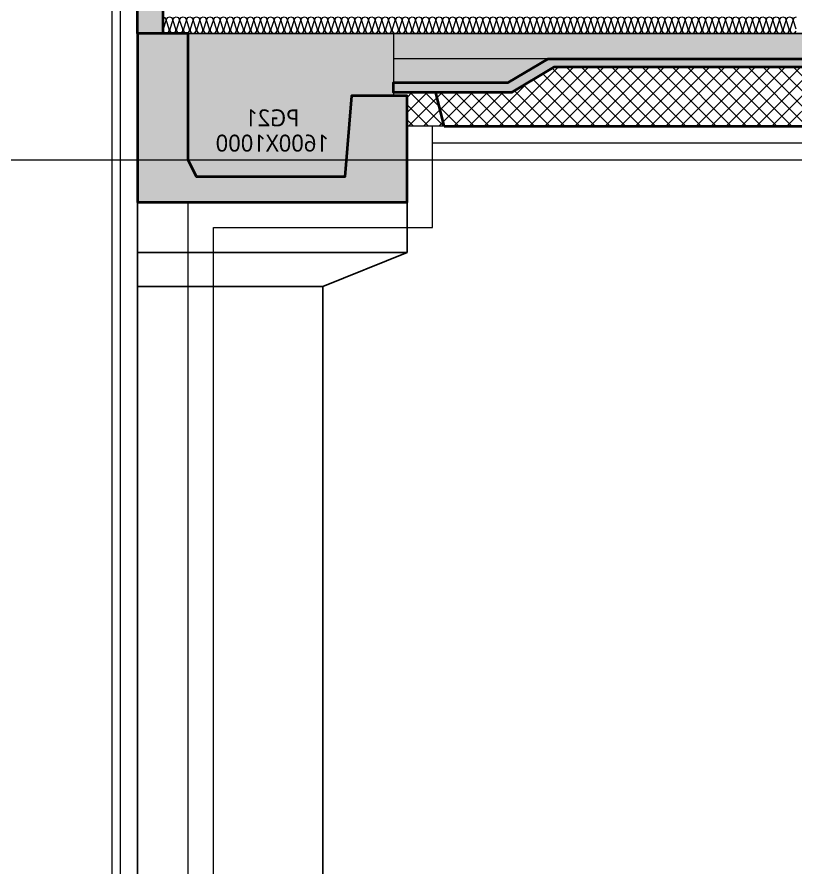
# Model space of a CAD drawing. Header units: millimetres. Extents: x 0 to 420000, y 0 to 297000.
# Drawn here: x 154798 to 159420, y 173299 to 178348 of the extents above; entities that cross this region are included whole.
import ezdxf
from ezdxf.enums import TextEntityAlignment as Align

# ---------------------------------------------------------------- set-up
doc = ezdxf.new("R2010")
doc.units = ezdxf.units.MM
doc.linetypes.add('CEN', pattern=[62, 60, -1, 0, -1])
for name, color, linetype, lineweight in [('A-AXIS-LINE', 1, 'CEN', 15), ('A-CONC-LIN1', 2, 'Continuous', 40), ('A-CONC-LIN2', 7, 'Continuous', 25), ('A-ELEV-LIN2', 7, 'Continuous', 25), ('A-WAXM-PANL', 6, 'Continuous', 20), ('A-XXXX-INSL1', 15, 'Continuous', 18), ('A-XXXX-INSL2', 8, 'Continuous', 18)]:
    doc.layers.add(name, color=color, linetype=linetype, lineweight=lineweight)
doc.layers.add('A-CONC-SOLD', color=253, linetype='CEN')
doc.layers.add('A-XXXX-NPLT', color=144, linetype='Continuous', lineweight=15, plot=False)
doc.styles.add('맑은고딕', font='')
doc.styles.get('맑은고딕').set_extended_font_data('Malgun Gothic')

# ---------------------------------------------------------------- blocks, each defined once
blk = doc.blocks.new('axis(220316)')
at = {"layer": 'A-AXIS-LINE', "ltscale": 1000}
blk.add_line((4631788.1, -422118.7), (4955413.1, -422118.7), dxfattribs=at)
blk = doc.blocks.new('PG21')
at = {"layer": 'A-CONC-SOLD'}
h = blk.add_hatch(color=256, dxfattribs=at)
h.dxf.hatch_style = 1
h.paths.add_polyline_path([(4800500.6, -238068.7), (4802100.6, -238068.7), (4802100.6, -237068.7), (4801800.6, -237068.7), (4801800.6, -237818.7), (4801750.6, -237918.7), (4800870.6, -237918.7), (4800830.6, -237438.7), (4800500.6, -237438.7)])
h = blk.add_hatch(color=256, dxfattribs=at)
h.dxf.hatch_style = 1
h.paths.add_polyline_path([(4800580.6, -237068.7), (4800580.6, -237438.7), (4800830.6, -237438.7), (4800870.6, -237918.7), (4801750.6, -237918.7), (4801800.6, -237818.7), (4801800.6, -237068.7)])
at = {"layer": 'A-CONC-LIN1'}
blk.add_lwpolyline([(4802100.6, -237068.7), (4802100.6, -238068.7), (4800500.6, -238068.7), (4800500.6, -237438.7), (4800830.6, -237438.7), (4800870.6, -237918.7), (4801750.6, -237918.7), (4801800.6, -237818.7), (4801800.6, -237068.7), (4802100.6, -237068.7)], dxfattribs=at)
at = {"layer": 'A-CONC-LIN2'}
blk.add_line((4800580.6, -237068.7), (4801800.6, -237068.7), dxfattribs=at)
at = {"layer": 'A-XXXX-NPLT'}
blk.add_lwpolyline([(4800500.6, -237438.7), (4800500.6, -238068.7), (4802100.6, -238068.7), (4802100.6, -237068.7), (4800580.6, -237068.7), (4800580.6, -237438.7), (4800500.6, -237438.7)], dxfattribs=at)
at = {"layer": 'A-XXXX-NPLT', "style": '맑은고딕'}
for s, p in [('PG21', (4801300.6, -237568.7)), ('1600X1000', (4801300.6, -237718.7))]:
    blk.add_text(s, height=100, dxfattribs=at).set_placement(p, align=Align.MIDDLE)
blk = doc.blocks.new('PS2(횡)')
at = {"layer": 'A-CONC-SOLD'}
h = blk.add_hatch(color=256, dxfattribs=at)
h.dxf.hatch_style = 1
h.paths.add_polyline_path([(1020, 0), (1020, -290), (1700, -290), (1937.4, -150), (9062.6, -150), (9300, -290), (9980, -290), (9980, 0)])
h = blk.add_hatch(color=256, dxfattribs=at)
h.dxf.hatch_style = 1
h.paths.add_polyline_path([(9980, -290), (9980, -350), (9280, -350), (9030, -200), (1970, -200), (1720, -350), (1020, -350), (1020, -290), (1700, -290), (1937.4, -150), (9062.6, -150), (9300, -290)])
at = {"layer": 'A-XXXX-INSL2'}
h = blk.add_hatch(dxfattribs=at)
h.set_pattern_fill('ANSI37', color=256, scale=20)
h.set_pattern_definition([(45, (-244012.5, -188500), (-44.90128, 44.90128), []), (135, (-244012.5, -188500), (-44.90128, -44.90128), [])])
h.paths.add_polyline_path([(1100, -550), (9900, -550), (9900, -350), (9280, -350), (9030, -200), (1970, -200), (1720, -350), (1100, -350)])
at = {"layer": 'A-CONC-LIN1', "color": 2}
for p, q in [((1320, -550), (1270, -350)), ((9680, -550), (9730, -350)), ((1320, -550), (9680, -550))]:
    blk.add_line(p, q, dxfattribs=at)
blk.add_lwpolyline([(9980, -290), (9980, -350), (9280, -350), (9030, -200), (1970, -200), (1720, -350), (1020, -350), (1020, -290), (1700, -290), (1937.4, -150), (9062.6, -150), (9300, -290)], close=True, dxfattribs=at)
at = {"layer": 'A-CONC-LIN2'}
blk.add_line((1020, 0), (9980, 0), dxfattribs=at)
at = {"layer": 'A-XXXX-INSL2'}
for p, q in [((1320, -550), (1100, -550)), ((9680, -550), (9900, -550))]:
    blk.add_line(p, q, dxfattribs=at)
at = {"layer": 'A-XXXX-NPLT'}
for p, q in [((1937.4, -150), (1020, -150)), ((9062.6, -150), (9980, -150))]:
    blk.add_line(p, q, dxfattribs=at)
at = {"layer": 'A-XXXX-NPLT', "style": '맑은고딕'}
blk.add_text('PS2', height=100, dxfattribs=at).set_placement((5500, -75), align=Align.MIDDLE)
blk = doc.blocks.new('횡3층')
at = {"layer": 'A-CONC-SOLD'}
h = blk.add_hatch(color=256, dxfattribs=at)
h.dxf.hatch_style = 1
h.paths.add_polyline_path([(4757100.6, -237318.7), (4757250.6, -237318.7), (4757250.6, -237068.7), (4757100.6, -237068.7)])
at = {"layer": 'A-CONC-LIN1'}
blk.add_lwpolyline([(4757100.6, -237318.7), (4757100.6, -237068.7), (4757250.6, -237068.7), (4757250.6, -237318.7)], dxfattribs=at)
at = {"layer": 'A-ELEV-LIN2'}
for p, q in [((4757100.6, -238318.7), (4758700.6, -238318.7)), ((4757100.6, -247068.7), (4757100.6, -238318.7)), ((4758700.6, -238318.7), (4758700.6, -238618.7)), ((4757100.6, -238618.7), (4758700.6, -238618.7)), ((4758200.6, -238818.7), (4758700.6, -238618.7)), ((4757100.6, -238818.7), (4758200.6, -238818.7)), ((4758200.6, -247068.7), (4758200.6, -238818.7))]:
    blk.add_line(p, q, dxfattribs=at)
at = {"layer": 'A-WAXM-PANL'}
for p, q in [((4756950.6, -247068.7), (4756950.6, -237068.7)), ((4757000.6, -247068.7), (4757000.6, -237068.7))]:
    blk.add_line(p, q, dxfattribs=at)
at = {"layer": 'A-XXXX-INSL1'}
for points in [[(4757400.6, -247218.7), (4757400.6, -238318.7), (4758700.6, -238318.7), (4758700.6, -237868.7)], [(4757550.6, -247218.7), (4757550.6, -238468.7), (4758850.6, -238468.7), (4758850.6, -237868.7)], [(4761200.6, -237868.7), (4761200.6, -237968.7), (4758850.6, -237968.7)]]:
    blk.add_lwpolyline(points, dxfattribs=at)
at = {"layer": 'A-XXXX-INSL2'}
for points in [[(4757250.6, -237218.7), (4757261.6, -237222.7), (4757268.6, -237232.7), (4757268.6, -237243.7), (4757252.6, -237293.7), (4757252.6, -237304.7), (4757259.6, -237314.7), (4757270.6, -237318.7), (4757281.6, -237314.7), (4757288.6, -237304.7), (4757288.6, -237293.7), (4757272.6, -237243.7), (4757272.6, -237232.7), (4757279.6, -237222.7), (4757290.6, -237218.7), (4757301.6, -237222.7), (4757308.6, -237232.7), (4757308.6, -237243.7), (4757292.6, -237293.7), (4757292.6, -237304.7), (4757299.6, -237314.7), (4757310.6, -237318.7), (4757321.6, -237314.7), (4757328.6, -237304.7), (4757328.6, -237293.7), (4757312.6, -237243.7), (4757312.6, -237232.7), (4757319.6, -237222.7), (4757330.6, -237218.7), (4757341.6, -237222.7), (4757348.6, -237232.7), (4757348.6, -237243.7), (4757332.6, -237293.7), (4757332.6, -237304.7), (4757339.6, -237314.7), (4757350.6, -237318.7), (4757361.6, -237314.7), (4757368.6, -237304.7), (4757368.6, -237293.7), (4757352.6, -237243.7), (4757352.6, -237232.7), (4757359.6, -237222.7), (4757370.6, -237218.7), (4757381.6, -237222.7), (4757388.6, -237232.7), (4757388.6, -237243.7), (4757372.6, -237293.7), (4757372.6, -237304.7), (4757379.6, -237314.7), (4757390.6, -237318.7), (4757401.6, -237314.7), (4757408.6, -237304.7), (4757408.6, -237293.7), (4757392.6, -237243.7), (4757392.6, -237232.7), (4757399.6, -237222.7), (4757410.6, -237218.7), (4757421.6, -237222.7), (4757428.6, -237232.7), (4757428.6, -237243.7), (4757412.6, -237293.7), (4757412.6, -237304.7), (4757419.6, -237314.7), (4757430.6, -237318.7), (4757441.6, -237314.7), (4757448.6, -237304.7), (4757448.6, -237293.7), (4757432.6, -237243.7), (4757432.6, -237232.7), (4757439.6, -237222.7), (4757450.6, -237218.7), (4757461.6, -237222.7), (4757468.6, -237232.7), (4757468.6, -237243.7), (4757452.6, -237293.7), (4757452.6, -237304.7), (4757459.6, -237314.7), (4757470.6, -237318.7), (4757481.6, -237314.7), (4757488.6, -237304.7), (4757488.6, -237293.7), (4757472.6, -237243.7), (4757472.6, -237232.7), (4757479.6, -237222.7), (4757490.6, -237218.7), (4757501.6, -237222.7), (4757508.6, -237232.7), (4757508.6, -237243.7), (4757492.6, -237293.7), (4757492.6, -237304.7), (4757499.6, -237314.7), (4757510.6, -237318.7), (4757521.6, -237314.7), (4757528.6, -237304.7), (4757528.6, -237293.7), (4757512.6, -237243.7), (4757512.6, -237232.7), (4757519.6, -237222.7), (4757530.6, -237218.7), (4757541.6, -237222.7), (4757548.6, -237232.7), (4757548.6, -237243.7), (4757532.6, -237293.7), (4757532.6, -237304.7), (4757539.6, -237314.7), (4757550.6, -237318.7), (4757561.6, -237314.7), (4757568.6, -237304.7), (4757568.6, -237293.7), (4757552.6, -237243.7), (4757552.6, -237232.7), (4757559.6, -237222.7), (4757570.6, -237218.7), (4757581.6, -237222.7), (4757588.6, -237232.7), (4757588.6, -237243.7), (4757572.6, -237293.7), (4757572.6, -237304.7), (4757579.6, -237314.7), (4757590.6, -237318.7), (4757601.6, -237314.7), (4757608.6, -237304.7), (4757608.6, -237293.7), (4757592.6, -237243.7), (4757592.6, -237232.7), (4757599.6, -237222.7), (4757610.6, -237218.7), (4757621.6, -237222.7), (4757628.6, -237232.7), (4757628.6, -237243.7), (4757612.6, -237293.7), (4757612.6, -237304.7), (4757619.6, -237314.7), (4757630.6, -237318.7), (4757641.6, -237314.7), (4757648.6, -237304.7), (4757648.6, -237293.7), (4757632.6, -237243.7), (4757632.6, -237232.7), (4757639.6, -237222.7), (4757650.6, -237218.7), (4757661.6, -237222.7), (4757668.6, -237232.7), (4757668.6, -237243.7), (4757652.6, -237293.7), (4757652.6, -237304.7), (4757659.6, -237314.7), (4757670.6, -237318.7), (4757681.6, -237314.7), (4757688.6, -237304.7), (4757688.6, -237293.7), (4757672.6, -237243.7), (4757672.6, -237232.7), (4757679.6, -237222.7), (4757690.6, -237218.7), (4757701.6, -237222.7), (4757708.6, -237232.7), (4757708.6, -237243.7), (4757692.6, -237293.7), (4757692.6, -237304.7), (4757699.6, -237314.7), (4757710.6, -237318.7), (4757721.6, -237314.7), (4757728.6, -237304.7), (4757728.6, -237293.7), (4757712.6, -237243.7), (4757712.6, -237232.7), (4757719.6, -237222.7), (4757730.6, -237218.7), (4757741.6, -237222.7), (4757748.6, -237232.7), (4757748.6, -237243.7), (4757732.6, -237293.7), (4757732.6, -237304.7), (4757739.6, -237314.7), (4757750.6, -237318.7), (4757761.6, -237314.7), (4757768.6, -237304.7), (4757768.6, -237293.7), (4757752.6, -237243.7), (4757752.6, -237232.7), (4757759.6, -237222.7), (4757770.6, -237218.7), (4757781.6, -237222.7), (4757788.6, -237232.7), (4757788.6, -237243.7), (4757772.6, -237293.7), (4757772.6, -237304.7), (4757779.6, -237314.7), (4757790.6, -237318.7), (4757801.6, -237314.7), (4757808.6, -237304.7), (4757808.6, -237293.7), (4757792.6, -237243.7), (4757792.6, -237232.7), (4757799.6, -237222.7), (4757810.6, -237218.7), (4757821.6, -237222.7), (4757828.6, -237232.7), (4757828.6, -237243.7), (4757812.6, -237293.7), (4757812.6, -237304.7), (4757819.6, -237314.7), (4757830.6, -237318.7), (4757841.6, -237314.7), (4757848.6, -237304.7), (4757848.6, -237293.7), (4757832.6, -237243.7), (4757832.6, -237232.7), (4757839.6, -237222.7), (4757850.6, -237218.7), (4757861.6, -237222.7), (4757868.6, -237232.7), (4757868.6, -237243.7), (4757852.6, -237293.7), (4757852.6, -237304.7), (4757859.6, -237314.7), (4757870.6, -237318.7), (4757881.6, -237314.7), (4757888.6, -237304.7), (4757888.6, -237293.7), (4757872.6, -237243.7), (4757872.6, -237232.7), (4757879.6, -237222.7), (4757890.6, -237218.7), (4757901.6, -237222.7), (4757908.6, -237232.7), (4757908.6, -237243.7), (4757892.6, -237293.7), (4757892.6, -237304.7), (4757899.6, -237314.7), (4757910.6, -237318.7), (4757921.6, -237314.7), (4757928.6, -237304.7), (4757928.6, -237293.7), (4757912.6, -237243.7), (4757912.6, -237232.7), (4757919.6, -237222.7), (4757930.6, -237218.7), (4757941.6, -237222.7), (4757948.6, -237232.7), (4757948.6, -237243.7), (4757932.6, -237293.7), (4757932.6, -237304.7), (4757939.6, -237314.7), (4757950.6, -237318.7), (4757961.6, -237314.7), (4757968.6, -237304.7), (4757968.6, -237293.7), (4757952.6, -237243.7), (4757952.6, -237232.7), (4757959.6, -237222.7), (4757970.6, -237218.7), (4757981.6, -237222.7), (4757988.6, -237232.7), (4757988.6, -237243.7), (4757972.6, -237293.7), (4757972.6, -237304.7), (4757979.6, -237314.7), (4757990.6, -237318.7), (4758001.6, -237314.7), (4758008.6, -237304.7), (4758008.6, -237293.7), (4757992.6, -237243.7), (4757992.6, -237232.7), (4757999.6, -237222.7), (4758010.6, -237218.7), (4758021.6, -237222.7), (4758028.6, -237232.7), (4758028.6, -237243.7), (4758012.6, -237293.7), (4758012.6, -237304.7), (4758019.6, -237314.7), (4758030.6, -237318.7), (4758041.6, -237314.7), (4758048.6, -237304.7), (4758048.6, -237293.7), (4758032.6, -237243.7), (4758032.6, -237232.7), (4758039.6, -237222.7), (4758050.6, -237218.7), (4758061.6, -237222.7), (4758068.6, -237232.7), (4758068.6, -237243.7), (4758052.6, -237293.7), (4758052.6, -237304.7), (4758059.6, -237314.7), (4758070.6, -237318.7), (4758081.6, -237314.7), (4758088.6, -237304.7), (4758088.6, -237293.7), (4758072.6, -237243.7), (4758072.6, -237232.7), (4758079.6, -237222.7), (4758090.6, -237218.7), (4758101.6, -237222.7), (4758108.6, -237232.7), (4758108.6, -237243.7), (4758092.6, -237293.7), (4758092.6, -237304.7), (4758099.6, -237314.7), (4758110.6, -237318.7), (4758121.6, -237314.7), (4758128.6, -237304.7), (4758128.6, -237293.7), (4758112.6, -237243.7), (4758112.6, -237232.7), (4758119.6, -237222.7), (4758130.6, -237218.7), (4758141.6, -237222.7), (4758148.6, -237232.7), (4758148.6, -237243.7), (4758132.6, -237293.7), (4758132.6, -237304.7), (4758139.6, -237314.7), (4758150.6, -237318.7), (4758161.6, -237314.7), (4758168.6, -237304.7), (4758168.6, -237293.7), (4758152.6, -237243.7), (4758152.6, -237232.7), (4758159.6, -237222.7), (4758170.6, -237218.7), (4758181.6, -237222.7), (4758188.6, -237232.7), (4758188.6, -237243.7), (4758172.6, -237293.7), (4758172.6, -237304.7), (4758179.6, -237314.7), (4758190.6, -237318.7), (4758201.6, -237314.7), (4758208.6, -237304.7), (4758208.6, -237293.7), (4758192.6, -237243.7), (4758192.6, -237232.7), (4758199.6, -237222.7), (4758210.6, -237218.7), (4758221.6, -237222.7), (4758228.6, -237232.7), (4758228.6, -237243.7), (4758212.6, -237293.7), (4758212.6, -237304.7), (4758219.6, -237314.7), (4758230.6, -237318.7), (4758241.6, -237314.7), (4758248.6, -237304.7), (4758248.6, -237293.7), (4758232.6, -237243.7), (4758232.6, -237232.7), (4758239.6, -237222.7), (4758250.6, -237218.7), (4758261.6, -237222.7), (4758268.6, -237232.7), (4758268.6, -237243.7), (4758252.6, -237293.7), (4758252.6, -237304.7), (4758259.6, -237314.7), (4758270.6, -237318.7), (4758281.6, -237314.7), (4758288.6, -237304.7), (4758288.6, -237293.7), (4758272.6, -237243.7), (4758272.6, -237232.7), (4758279.6, -237222.7), (4758290.6, -237218.7), (4758301.6, -237222.7), (4758308.6, -237232.7), (4758308.6, -237243.7), (4758292.6, -237293.7), (4758292.6, -237304.7), (4758299.6, -237314.7), (4758310.6, -237318.7), (4758321.6, -237314.7), (4758328.6, -237304.7), (4758328.6, -237293.7), (4758312.6, -237243.7), (4758312.6, -237232.7), (4758319.6, -237222.7), (4758330.6, -237218.7), (4758341.6, -237222.7), (4758348.6, -237232.7), (4758348.6, -237243.7), (4758332.6, -237293.7), (4758332.6, -237304.7), (4758339.6, -237314.7), (4758350.6, -237318.7), (4758361.6, -237314.7), (4758368.6, -237304.7), (4758368.6, -237293.7), (4758352.6, -237243.7), (4758352.6, -237232.7), (4758359.6, -237222.7), (4758370.6, -237218.7), (4758381.6, -237222.7), (4758388.6, -237232.7), (4758388.6, -237243.7), (4758372.6, -237293.7), (4758372.6, -237304.7), (4758379.6, -237314.7), (4758390.6, -237318.7), (4758401.6, -237314.7), (4758408.6, -237304.7), (4758408.6, -237293.7), (4758392.6, -237243.7), (4758392.6, -237232.7), (4758399.6, -237222.7), (4758410.6, -237218.7), (4758421.6, -237222.7), (4758428.6, -237232.7), (4758428.6, -237243.7), (4758412.6, -237293.7), (4758412.6, -237304.7), (4758419.6, -237314.7), (4758430.6, -237318.7), (4758441.6, -237314.7), (4758448.6, -237304.7), (4758448.6, -237293.7), (4758432.6, -237243.7), (4758432.6, -237232.7), (4758439.6, -237222.7), (4758450.6, -237218.7), (4758461.6, -237222.7), (4758468.6, -237232.7), (4758468.6, -237243.7), (4758452.6, -237293.7), (4758452.6, -237304.7), (4758459.6, -237314.7), (4758470.6, -237318.7), (4758481.6, -237314.7), (4758488.6, -237304.7), (4758488.6, -237293.7), (4758472.6, -237243.7), (4758472.6, -237232.7), (4758479.6, -237222.7), (4758490.6, -237218.7), (4758501.6, -237222.7), (4758508.6, -237232.7), (4758508.6, -237243.7), (4758492.6, -237293.7), (4758492.6, -237304.7), (4758499.6, -237314.7), (4758510.6, -237318.7), (4758521.6, -237314.7), (4758528.6, -237304.7), (4758528.6, -237293.7), (4758512.6, -237243.7), (4758512.6, -237232.7), (4758519.6, -237222.7), (4758530.6, -237218.7), (4758541.6, -237222.7), (4758548.6, -237232.7), (4758548.6, -237243.7), (4758532.6, -237293.7), (4758532.6, -237304.7), (4758539.6, -237314.7), (4758550.6, -237318.7), (4758561.6, -237314.7), (4758568.6, -237304.7), (4758568.6, -237293.7), (4758552.6, -237243.7), (4758552.6, -237232.7), (4758559.6, -237222.7), (4758570.6, -237218.7), (4758581.6, -237222.7), (4758588.6, -237232.7), (4758588.6, -237243.7), (4758572.6, -237293.7), (4758572.6, -237304.7), (4758579.6, -237314.7), (4758590.6, -237318.7), (4758601.6, -237314.7), (4758608.6, -237304.7), (4758608.6, -237293.7), (4758592.6, -237243.7), (4758592.6, -237232.7), (4758599.6, -237222.7), (4758610.6, -237218.7), (4758621.6, -237222.7), (4758628.6, -237232.7), (4758628.6, -237243.7), (4758612.6, -237293.7), (4758612.6, -237304.7), (4758619.6, -237314.7), (4758630.6, -237318.7), (4758641.6, -237314.7), (4758648.6, -237304.7), (4758648.6, -237293.7), (4758632.6, -237243.7), (4758632.6, -237232.7), (4758639.6, -237222.7), (4758650.6, -237218.7), (4758661.6, -237222.7), (4758668.6, -237232.7), (4758668.6, -237243.7), (4758652.6, -237293.7), (4758652.6, -237304.7), (4758659.6, -237314.7), (4758670.6, -237318.7), (4758681.6, -237314.7), (4758688.6, -237304.7), (4758688.6, -237293.7), (4758672.6, -237243.7), (4758672.6, -237232.7), (4758679.6, -237222.7), (4758690.6, -237218.7), (4758701.6, -237222.7), (4758708.6, -237232.7), (4758708.6, -237243.7), (4758692.6, -237293.7), (4758692.6, -237304.7), (4758699.6, -237314.7), (4758710.6, -237318.7), (4758721.6, -237314.7), (4758728.6, -237304.7), (4758728.6, -237293.7), (4758712.6, -237243.7), (4758712.6, -237232.7), (4758719.6, -237222.7), (4758730.6, -237218.7), (4758741.6, -237222.7), (4758748.6, -237232.7), (4758748.6, -237243.7), (4758732.6, -237293.7), (4758732.6, -237304.7), (4758739.6, -237314.7), (4758750.6, -237318.7), (4758761.6, -237314.7), (4758768.6, -237304.7), (4758768.6, -237293.7), (4758752.6, -237243.7), (4758752.6, -237232.7), (4758759.6, -237222.7), (4758770.6, -237218.7), (4758781.6, -237222.7), (4758788.6, -237232.7), (4758788.6, -237243.7), (4758772.6, -237293.7), (4758772.6, -237304.7), (4758779.6, -237314.7), (4758790.6, -237318.7), (4758801.6, -237314.7), (4758808.6, -237304.7), (4758808.6, -237293.7), (4758792.6, -237243.7), (4758792.6, -237232.7), (4758799.6, -237222.7), (4758810.6, -237218.7), (4758821.6, -237222.7), (4758828.6, -237232.7), (4758828.6, -237243.7), (4758812.6, -237293.7), (4758812.6, -237304.7), (4758819.6, -237314.7), (4758830.6, -237318.7), (4758841.6, -237314.7), (4758848.6, -237304.7), (4758848.6, -237293.7), (4758832.6, -237243.7), (4758832.6, -237232.7), (4758839.6, -237222.7), (4758850.6, -237218.7), (4758861.6, -237222.7), (4758868.6, -237232.7), (4758868.6, -237243.7), (4758852.6, -237293.7), (4758852.6, -237304.7), (4758859.6, -237314.7), (4758870.6, -237318.7), (4758881.6, -237314.7), (4758888.6, -237304.7), (4758888.6, -237293.7), (4758872.6, -237243.7), (4758872.6, -237232.7), (4758879.6, -237222.7), (4758890.6, -237218.7), (4758901.6, -237222.7), (4758908.6, -237232.7), (4758908.6, -237243.7), (4758892.6, -237293.7), (4758892.6, -237304.7), (4758899.6, -237314.7), (4758910.6, -237318.7), (4758921.6, -237314.7), (4758928.6, -237304.7), (4758928.6, -237293.7), (4758912.6, -237243.7), (4758912.6, -237232.7), (4758919.6, -237222.7), (4758930.6, -237218.7), (4758941.6, -237222.7), (4758948.6, -237232.7), (4758948.6, -237243.7), (4758932.6, -237293.7), (4758932.6, -237304.7), (4758939.6, -237314.7), (4758950.6, -237318.7), (4758961.6, -237314.7), (4758968.6, -237304.7), (4758968.6, -237293.7), (4758952.6, -237243.7), (4758952.6, -237232.7), (4758959.6, -237222.7), (4758970.6, -237218.7), (4758981.6, -237222.7), (4758988.6, -237232.7), (4758988.6, -237243.7), (4758972.6, -237293.7), (4758972.6, -237304.7), (4758979.6, -237314.7), (4758990.6, -237318.7), (4759001.6, -237314.7), (4759008.6, -237304.7), (4759008.6, -237293.7), (4758992.6, -237243.7), (4758992.6, -237232.7), (4758999.6, -237222.7), (4759010.6, -237218.7), (4759021.6, -237222.7), (4759028.6, -237232.7), (4759028.6, -237243.7), (4759012.6, -237293.7), (4759012.6, -237304.7), (4759019.6, -237314.7), (4759030.6, -237318.7), (4759041.6, -237314.7), (4759048.6, -237304.7), (4759048.6, -237293.7), (4759032.6, -237243.7), (4759032.6, -237232.7), (4759039.6, -237222.7), (4759050.6, -237218.7), (4759061.6, -237222.7), (4759068.6, -237232.7), (4759068.6, -237243.7), (4759052.6, -237293.7), (4759052.6, -237304.7), (4759059.6, -237314.7), (4759070.6, -237318.7), (4759081.6, -237314.7), (4759088.6, -237304.7), (4759088.6, -237293.7), (4759072.6, -237243.7), (4759072.6, -237232.7), (4759079.6, -237222.7), (4759090.6, -237218.7), (4759101.6, -237222.7), (4759108.6, -237232.7), (4759108.6, -237243.7), (4759092.6, -237293.7), (4759092.6, -237304.7), (4759099.6, -237314.7), (4759110.6, -237318.7), (4759121.6, -237314.7), (4759128.6, -237304.7), (4759128.6, -237293.7), (4759112.6, -237243.7), (4759112.6, -237232.7), (4759119.6, -237222.7), (4759130.6, -237218.7), (4759141.6, -237222.7), (4759148.6, -237232.7), (4759148.6, -237243.7), (4759132.6, -237293.7), (4759132.6, -237304.7), (4759139.6, -237314.7), (4759150.6, -237318.7), (4759161.6, -237314.7), (4759168.6, -237304.7), (4759168.6, -237293.7), (4759152.6, -237243.7), (4759152.6, -237232.7), (4759159.6, -237222.7), (4759170.6, -237218.7), (4759181.6, -237222.7), (4759188.6, -237232.7), (4759188.6, -237243.7), (4759172.6, -237293.7), (4759172.6, -237304.7), (4759179.6, -237314.7), (4759190.6, -237318.7), (4759201.6, -237314.7), (4759208.6, -237304.7), (4759208.6, -237293.7), (4759192.6, -237243.7), (4759192.6, -237232.7), (4759199.6, -237222.7), (4759210.6, -237218.7), (4759221.6, -237222.7), (4759228.6, -237232.7), (4759228.6, -237243.7), (4759212.6, -237293.7), (4759212.6, -237304.7), (4759219.6, -237314.7), (4759230.6, -237318.7), (4759241.6, -237314.7), (4759248.6, -237304.7), (4759248.6, -237293.7), (4759232.6, -237243.7), (4759232.6, -237232.7), (4759239.6, -237222.7), (4759250.6, -237218.7), (4759261.6, -237222.7), (4759268.6, -237232.7), (4759268.6, -237243.7), (4759252.6, -237293.7), (4759252.6, -237304.7), (4759259.6, -237314.7), (4759270.6, -237318.7), (4759281.6, -237314.7), (4759288.6, -237304.7), (4759288.6, -237293.7), (4759272.6, -237243.7), (4759272.6, -237232.7), (4759279.6, -237222.7), (4759290.6, -237218.7), (4759301.6, -237222.7), (4759308.6, -237232.7), (4759308.6, -237243.7), (4759292.6, -237293.7), (4759292.6, -237304.7), (4759299.6, -237314.7), (4759310.6, -237318.7), (4759321.6, -237314.7), (4759328.6, -237304.7), (4759328.6, -237293.7), (4759312.6, -237243.7), (4759312.6, -237232.7), (4759319.6, -237222.7), (4759330.6, -237218.7), (4759341.6, -237222.7), (4759348.6, -237232.7), (4759348.6, -237243.7), (4759332.6, -237293.7), (4759332.6, -237304.7), (4759339.6, -237314.7), (4759350.6, -237318.7), (4759361.6, -237314.7), (4759368.6, -237304.7), (4759368.6, -237293.7), (4759352.6, -237243.7), (4759352.6, -237232.7), (4759359.6, -237222.7), (4759370.6, -237218.7), (4759381.6, -237222.7), (4759388.6, -237232.7), (4759388.6, -237243.7), (4759372.6, -237293.7), (4759372.6, -237304.7), (4759379.6, -237314.7), (4759390.6, -237318.7), (4759401.6, -237314.7), (4759408.6, -237304.7), (4759408.6, -237293.7), (4759392.6, -237243.7), (4759392.6, -237232.7), (4759399.6, -237222.7), (4759410.6, -237218.7), (4759421.6, -237222.7), (4759428.6, -237232.7), (4759428.6, -237243.7), (4759412.6, -237293.7), (4759412.6, -237304.7), (4759419.6, -237314.7), (4759430.6, -237318.7), (4759441.6, -237314.7), (4759448.6, -237304.7), (4759448.6, -237293.7), (4759432.6, -237243.7), (4759432.6, -237232.7), (4759439.6, -237222.7), (4759450.6, -237218.7), (4759461.6, -237222.7), (4759468.6, -237232.7), (4759468.6, -237243.7), (4759452.6, -237293.7), (4759452.6, -237304.7), (4759459.6, -237314.7), (4759470.6, -237318.7), (4759481.6, -237314.7), (4759488.6, -237304.7), (4759488.6, -237293.7), (4759472.6, -237243.7), (4759472.6, -237232.7), (4759479.6, -237222.7), (4759490.6, -237218.7), (4759501.6, -237222.7), (4759508.6, -237232.7), (4759508.6, -237243.7), (4759492.6, -237293.7), (4759492.6, -237304.7), (4759499.6, -237314.7), (4759510.6, -237318.7), (4759521.6, -237314.7), (4759528.6, -237304.7), (4759528.6, -237293.7), (4759512.6, -237243.7), (4759512.6, -237232.7), (4759519.6, -237222.7), (4759530.6, -237218.7), (4759541.6, -237222.7), (4759548.6, -237232.7), (4759548.6, -237243.7), (4759532.6, -237293.7), (4759532.6, -237304.7), (4759539.6, -237314.7), (4759550.6, -237318.7), (4759561.6, -237314.7), (4759568.6, -237304.7), (4759568.6, -237293.7), (4759552.6, -237243.7), (4759552.6, -237232.7), (4759559.6, -237222.7), (4759570.6, -237218.7), (4759581.6, -237222.7), (4759588.6, -237232.7), (4759588.6, -237243.7), (4759572.6, -237293.7), (4759572.6, -237304.7), (4759579.6, -237314.7), (4759590.6, -237318.7), (4759601.6, -237314.7), (4759608.6, -237304.7), (4759608.6, -237293.7), (4759592.6, -237243.7), (4759592.6, -237232.7), (4759599.6, -237222.7), (4759610.6, -237218.7), (4759621.6, -237222.7), (4759628.6, -237232.7), (4759628.6, -237243.7), (4759612.6, -237293.7), (4759612.6, -237304.7), (4759619.6, -237314.7), (4759630.6, -237318.7), (4759641.6, -237314.7), (4759648.6, -237304.7), (4759648.6, -237293.7), (4759632.6, -237243.7), (4759632.6, -237232.7), (4759639.6, -237222.7), (4759650.6, -237218.7), (4759661.6, -237222.7), (4759668.6, -237232.7), (4759668.6, -237243.7), (4759652.6, -237293.7), (4759652.6, -237304.7), (4759659.6, -237314.7), (4759670.6, -237318.7), (4759681.6, -237314.7), (4759688.6, -237304.7), (4759688.6, -237293.7), (4759672.6, -237243.7), (4759672.6, -237232.7), (4759679.6, -237222.7), (4759690.6, -237218.7), (4759701.6, -237222.7), (4759708.6, -237232.7), (4759708.6, -237243.7), (4759692.6, -237293.7), (4759692.6, -237304.7), (4759699.6, -237314.7), (4759710.6, -237318.7), (4759721.6, -237314.7), (4759728.6, -237304.7), (4759728.6, -237293.7), (4759712.6, -237243.7), (4759712.6, -237232.7), (4759719.6, -237222.7), (4759730.6, -237218.7), (4759741.6, -237222.7), (4759748.6, -237232.7), (4759748.6, -237243.7), (4759732.6, -237293.7), (4759732.6, -237304.7), (4759739.6, -237314.7), (4759750.6, -237318.7), (4759761.6, -237314.7), (4759768.6, -237304.7), (4759768.6, -237293.7), (4759752.6, -237243.7), (4759752.6, -237232.7), (4759759.6, -237222.7), (4759770.6, -237218.7), (4759781.6, -237222.7), (4759788.6, -237232.7), (4759788.6, -237243.7), (4759772.6, -237293.7), (4759772.6, -237304.7), (4759779.6, -237314.7), (4759790.6, -237318.7), (4759801.6, -237314.7), (4759808.6, -237304.7), (4759808.6, -237293.7), (4759792.6, -237243.7), (4759792.6, -237232.7), (4759799.6, -237222.7), (4759810.6, -237218.7), (4759821.6, -237222.7), (4759828.6, -237232.7), (4759828.6, -237243.7), (4759812.6, -237293.7), (4759812.6, -237304.7), (4759819.6, -237314.7), (4759830.6, -237318.7), (4759841.6, -237314.7), (4759848.6, -237304.7), (4759848.6, -237293.7), (4759832.6, -237243.7), (4759832.6, -237232.7), (4759839.6, -237222.7), (4759850.6, -237218.7), (4759861.6, -237222.7), (4759868.6, -237232.7), (4759868.6, -237243.7), (4759852.6, -237293.7), (4759852.6, -237304.7), (4759859.6, -237314.7), (4759870.6, -237318.7), (4759881.6, -237314.7), (4759888.6, -237304.7), (4759888.6, -237293.7), (4759872.6, -237243.7), (4759872.6, -237232.7), (4759879.6, -237222.7), (4759890.6, -237218.7), (4759901.6, -237222.7), (4759908.6, -237232.7), (4759908.6, -237243.7), (4759892.6, -237293.7), (4759892.6, -237304.7), (4759899.6, -237314.7), (4759910.6, -237318.7), (4759921.6, -237314.7), (4759928.6, -237304.7), (4759928.6, -237293.7), (4759912.6, -237243.7), (4759912.6, -237232.7), (4759919.6, -237222.7), (4759930.6, -237218.7), (4759941.6, -237222.7), (4759948.6, -237232.7), (4759948.6, -237243.7), (4759932.6, -237293.7), (4759932.6, -237304.7), (4759939.6, -237314.7), (4759950.6, -237318.7), (4759961.6, -237314.7), (4759968.6, -237304.7), (4759968.6, -237293.7), (4759952.6, -237243.7), (4759952.6, -237232.7), (4759959.6, -237222.7), (4759970.6, -237218.7), (4759981.6, -237222.7), (4759988.6, -237232.7), (4759988.6, -237243.7), (4759972.6, -237293.7), (4759972.6, -237304.7), (4759979.6, -237314.7), (4759990.6, -237318.7), (4760001.6, -237314.7), (4760008.6, -237304.7), (4760008.6, -237293.7), (4759992.6, -237243.7), (4759992.6, -237232.7), (4759999.6, -237222.7), (4760010.6, -237218.7), (4760021.6, -237222.7), (4760028.6, -237232.7), (4760028.6, -237243.7), (4760012.6, -237293.7), (4760012.6, -237304.7), (4760019.6, -237314.7), (4760030.6, -237318.7), (4760041.6, -237314.7), (4760048.6, -237304.7), (4760048.6, -237293.7), (4760032.6, -237243.7), (4760032.6, -237232.7), (4760039.6, -237222.7), (4760050.6, -237218.7), (4760061.6, -237222.7), (4760068.6, -237232.7), (4760068.6, -237243.7), (4760052.6, -237293.7), (4760052.6, -237304.7), (4760059.6, -237314.7), (4760070.6, -237318.7), (4760081.6, -237314.7), (4760088.6, -237304.7), (4760088.6, -237293.7), (4760072.6, -237243.7), (4760072.6, -237232.7), (4760079.6, -237222.7), (4760090.6, -237218.7), (4760101.6, -237222.7), (4760108.6, -237232.7), (4760108.6, -237243.7), (4760092.6, -237293.7), (4760092.6, -237304.7), (4760099.6, -237314.7), (4760110.6, -237318.7), (4760121.6, -237314.7), (4760128.6, -237304.7), (4760128.6, -237293.7), (4760112.6, -237243.7), (4760112.6, -237232.7), (4760119.6, -237222.7), (4760130.6, -237218.7), (4760141.6, -237222.7), (4760148.6, -237232.7), (4760148.6, -237243.7), (4760132.6, -237293.7), (4760132.6, -237304.7), (4760139.6, -237314.7), (4760150.6, -237318.7), (4760161.6, -237314.7), (4760168.6, -237304.7), (4760168.6, -237293.7), (4760152.6, -237243.7), (4760152.6, -237232.7), (4760159.6, -237222.7), (4760170.6, -237218.7), (4760181.6, -237222.7), (4760188.6, -237232.7), (4760188.6, -237243.7), (4760172.6, -237293.7), (4760172.6, -237304.7), (4760179.6, -237314.7), (4760190.6, -237318.7), (4760201.6, -237314.7), (4760208.6, -237304.7), (4760208.6, -237293.7), (4760192.6, -237243.7), (4760192.6, -237232.7), (4760199.6, -237222.7), (4760210.6, -237218.7), (4760221.6, -237222.7), (4760228.6, -237232.7), (4760228.6, -237243.7), (4760212.6, -237293.7), (4760212.6, -237304.7), (4760219.6, -237314.7), (4760230.6, -237318.7), (4760241.6, -237314.7), (4760248.6, -237304.7), (4760248.6, -237293.7), (4760232.6, -237243.7), (4760232.6, -237232.7), (4760239.6, -237222.7), (4760250.6, -237218.7), (4760261.6, -237222.7), (4760268.6, -237232.7), (4760268.6, -237243.7), (4760252.6, -237293.7), (4760252.6, -237304.7), (4760259.6, -237314.7), (4760270.6, -237318.7), (4760281.6, -237314.7), (4760288.6, -237304.7), (4760288.6, -237293.7), (4760272.6, -237243.7), (4760272.6, -237232.7), (4760279.6, -237222.7), (4760290.6, -237218.7), (4760301.6, -237222.7), (4760308.6, -237232.7), (4760308.6, -237243.7), (4760292.6, -237293.7), (4760292.6, -237304.7), (4760299.6, -237314.7), (4760310.6, -237318.7), (4760321.6, -237314.7), (4760328.6, -237304.7), (4760328.6, -237293.7), (4760312.6, -237243.7), (4760312.6, -237232.7), (4760319.6, -237222.7), (4760330.6, -237218.7), (4760341.6, -237222.7), (4760348.6, -237232.7), (4760348.6, -237243.7), (4760332.6, -237293.7), (4760332.6, -237304.7), (4760339.6, -237314.7), (4760350.6, -237318.7), (4760361.6, -237314.7), (4760368.6, -237304.7), (4760368.6, -237293.7), (4760352.6, -237243.7), (4760352.6, -237232.7), (4760359.6, -237222.7), (4760370.6, -237218.7), (4760381.6, -237222.7), (4760388.6, -237232.7), (4760388.6, -237243.7), (4760372.6, -237293.7), (4760372.6, -237304.7), (4760379.6, -237314.7), (4760390.6, -237318.7), (4760401.6, -237314.7), (4760408.6, -237304.7), (4760408.6, -237293.7), (4760392.6, -237243.7), (4760392.6, -237232.7), (4760399.6, -237222.7), (4760410.6, -237218.7), (4760421.6, -237222.7), (4760428.6, -237232.7), (4760428.6, -237243.7), (4760412.6, -237293.7), (4760412.6, -237304.7), (4760419.6, -237314.7), (4760430.6, -237318.7), (4760441.6, -237314.7), (4760448.6, -237304.7), (4760448.6, -237293.7), (4760432.6, -237243.7), (4760432.6, -237232.7), (4760439.6, -237222.7), (4760450.6, -237218.7), (4760461.6, -237222.7), (4760468.6, -237232.7), (4760468.6, -237243.7), (4760452.6, -237293.7), (4760452.6, -237304.7), (4760459.6, -237314.7), (4760470.6, -237318.7), (4760481.6, -237314.7), (4760488.6, -237304.7), (4760488.6, -237293.7), (4760472.6, -237243.7), (4760472.6, -237232.7), (4760479.6, -237222.7), (4760490.6, -237218.7), (4760501.6, -237222.7), (4760508.6, -237232.7), (4760508.6, -237243.7), (4760492.6, -237293.7), (4760492.6, -237304.7), (4760499.6, -237314.7), (4760510.6, -237318.7), (4760521.6, -237314.7), (4760528.6, -237304.7), (4760528.6, -237293.7), (4760512.6, -237243.7), (4760512.6, -237232.7), (4760519.6, -237222.7), (4760530.6, -237218.7), (4760541.6, -237222.7), (4760548.6, -237232.7), (4760548.6, -237243.7), (4760532.6, -237293.7), (4760532.6, -237304.7), (4760539.6, -237314.7), (4760550.6, -237318.7), (4760561.6, -237314.7), (4760568.6, -237304.7), (4760568.6, -237293.7), (4760552.6, -237243.7), (4760552.6, -237232.7), (4760559.6, -237222.7), (4760570.6, -237218.7), (4760581.6, -237222.7), (4760588.6, -237232.7), (4760588.6, -237243.7), (4760572.6, -237293.7), (4760572.6, -237304.7), (4760579.6, -237314.7), (4760590.6, -237318.7), (4760601.6, -237314.7), (4760608.6, -237304.7), (4760608.6, -237293.7), (4760592.6, -237243.7), (4760592.6, -237232.7), (4760599.6, -237222.7), (4760610.6, -237218.7), (4760621.6, -237222.7), (4760628.6, -237232.7), (4760628.6, -237243.7), (4760612.6, -237293.7), (4760612.6, -237304.7), (4760619.6, -237314.7), (4760630.6, -237318.7), (4760641.6, -237314.7), (4760648.6, -237304.7), (4760648.6, -237293.7), (4760632.6, -237243.7), (4760632.6, -237232.7), (4760639.6, -237222.7), (4760650.6, -237218.7), (4760661.6, -237222.7), (4760668.6, -237232.7), (4760668.6, -237243.7), (4760652.6, -237293.7), (4760652.6, -237304.7), (4760659.6, -237314.7), (4760670.6, -237318.7), (4760681.6, -237314.7), (4760688.6, -237304.7), (4760688.6, -237293.7), (4760672.6, -237243.7), (4760672.6, -237232.7), (4760679.6, -237222.7), (4760690.6, -237218.7), (4760701.6, -237222.7), (4760708.6, -237232.7), (4760708.6, -237243.7), (4760692.6, -237293.7), (4760692.6, -237304.7), (4760699.6, -237314.7), (4760710.6, -237318.7), (4760721.6, -237314.7), (4760728.6, -237304.7), (4760728.6, -237293.7), (4760712.6, -237243.7), (4760712.6, -237232.7), (4760719.6, -237222.7), (4760730.6, -237218.7), (4760741.6, -237222.7), (4760748.6, -237232.7), (4760748.6, -237243.7), (4760732.6, -237293.7), (4760732.6, -237304.7), (4760739.6, -237314.7), (4760750.6, -237318.7), (4760761.6, -237314.7), (4760768.6, -237304.7), (4760768.6, -237293.7), (4760752.6, -237243.7), (4760752.6, -237232.7), (4760759.6, -237222.7), (4760770.6, -237218.7), (4760781.6, -237222.7), (4760788.6, -237232.7), (4760788.6, -237243.7), (4760772.6, -237293.7), (4760772.6, -237304.7), (4760779.6, -237314.7), (4760790.6, -237318.7), (4760801.6, -237314.7), (4760808.6, -237304.7), (4760808.6, -237293.7), (4760792.6, -237243.7), (4760792.6, -237232.7), (4760799.6, -237222.7), (4760810.6, -237218.7), (4760821.6, -237222.7), (4760828.6, -237232.7), (4760828.6, -237243.7), (4760812.6, -237293.7), (4760812.6, -237304.7), (4760819.6, -237314.7), (4760830.6, -237318.7), (4760841.6, -237314.7), (4760848.6, -237304.7), (4760848.6, -237293.7), (4760832.6, -237243.7), (4760832.6, -237232.7), (4760839.6, -237222.7), (4760850.6, -237218.7), (4760861.6, -237222.7), (4760868.6, -237232.7), (4760868.6, -237243.7), (4760852.6, -237293.7), (4760852.6, -237304.7), (4760859.6, -237314.7), (4760870.6, -237318.7), (4760881.6, -237314.7), (4760888.6, -237304.7), (4760888.6, -237293.7), (4760872.6, -237243.7), (4760872.6, -237232.7), (4760879.6, -237222.7), (4760890.6, -237218.7), (4760901.6, -237222.7), (4760908.6, -237232.7), (4760908.6, -237243.7), (4760892.6, -237293.7), (4760892.6, -237304.7), (4760899.6, -237314.7), (4760910.6, -237318.7), (4760921.6, -237314.7), (4760928.6, -237304.7), (4760928.6, -237293.7), (4760912.6, -237243.7), (4760912.6, -237232.7), (4760919.6, -237222.7), (4760930.6, -237218.7), (4760941.6, -237222.7), (4760948.6, -237232.7), (4760948.6, -237243.7), (4760932.6, -237293.7), (4760932.6, -237304.7), (4760939.6, -237314.7), (4760950.6, -237318.7), (4760961.6, -237314.7), (4760968.6, -237304.7), (4760968.6, -237293.7), (4760952.6, -237243.7), (4760952.6, -237232.7), (4760959.6, -237222.7), (4760970.6, -237218.7), (4760981.6, -237222.7), (4760988.6, -237232.7), (4760988.6, -237243.7), (4760972.6, -237293.7), (4760972.6, -237304.7), (4760979.6, -237314.7), (4760990.6, -237318.7), (4761001.6, -237314.7), (4761008.6, -237304.7)], [(4761008.6, -237293.7), (4760992.6, -237243.7), (4760992.6, -237232.7), (4760999.6, -237222.7), (4761010.6, -237218.7)]]:
    blk.add_lwpolyline(points, dxfattribs=at)
blk.add_blockref('PS2(횡)', (4757600.6, -237318.7))
at = {"layer": 'A-CONC-LIN1', "xscale": -1}
blk.add_blockref('PG21', (9559201.1, -250), dxfattribs=at)

msp = doc.modelspace()

# ---------------------------------------------------------------- block references
at = {"layer": 'A-AXIS-LINE'}
msp.add_blockref('axis(220316)', (-4581588.1, 599618.7), dxfattribs=at)
at = {"layer": 'A-CONC-LIN1'}
msp.add_blockref('횡3층', (-4601588.1, 415568.7), dxfattribs=at)

doc.saveas('drawing.dxf')
